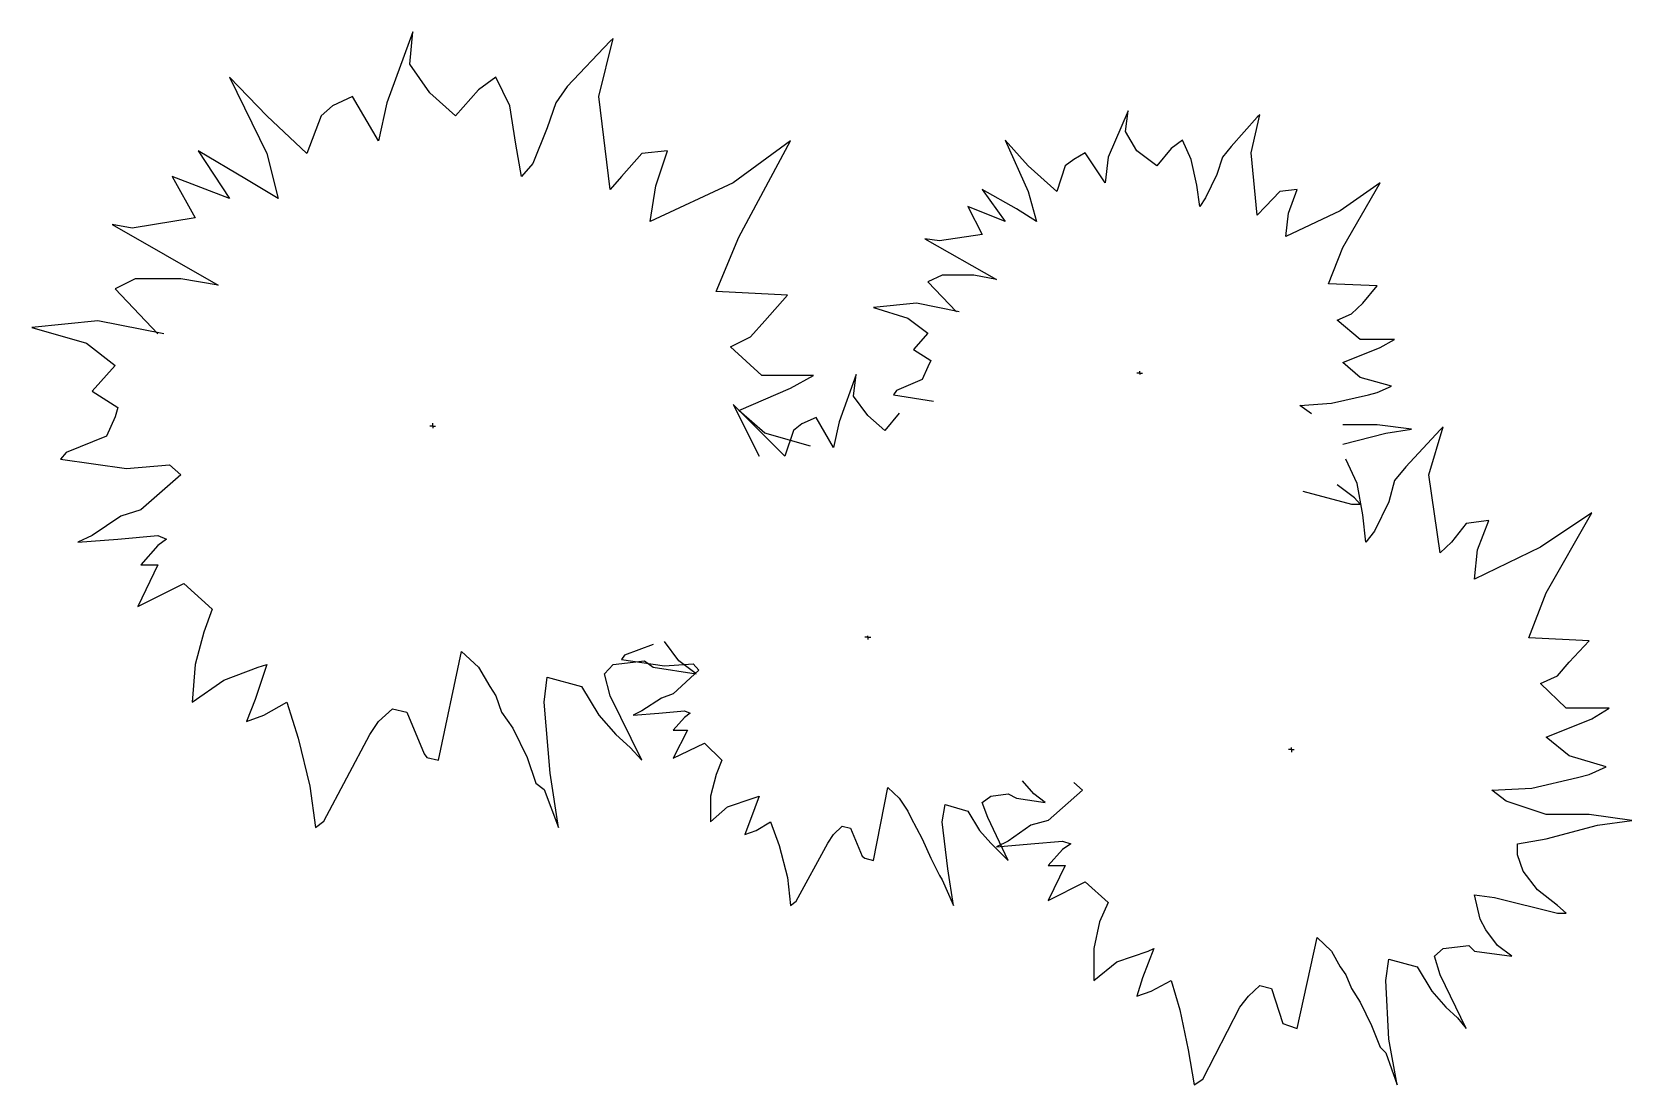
# Model space of a CAD drawing. Extents: x 318100 to 319847, y 63625 to 64775.
import ezdxf

# ---------------------------------------------------------------- set-up
doc = ezdxf.new("R2010")
doc.units = 0
doc.header["$MEASUREMENT"] = 0
doc.layers.get('0').update_dxf_attribs({"linetype": 'CONTINUOUS'})

msp = doc.modelspace()

# ---------------------------------------------------------------- linework, layer by layer
at = {"color": 7, "linetype": 'CONTINUOUS'}
for p, q in [((318516, 64775.4), (318487.8, 64698)), ((318512.8, 64740.2), (318516, 64775.4)), ((318731.6, 64765.2), (318684.7, 64716)), ((318719.1, 64705.1), (318734.7, 64768.4)), ((318734.7, 64768.4), (318731.6, 64765.2)), ((318534.7, 64709), (318512.8, 64740.2)), ((318316, 64726.2), (318356.6, 64642.6)), ((318356.6, 64684), (318316, 64726.2)), ((318606.6, 64726.2), (318587.8, 64712.1)), ((318622.2, 64694.9), (318606.6, 64726.2)), ((318450.3, 64705.1), (318428.5, 64694.9)), ((318478.5, 64656.6), (318450.3, 64705.1)), ((318562.8, 64684), (318534.7, 64709)), ((318587.8, 64712.1), (318562.8, 64684)), ((318684.7, 64716), (318672.2, 64698)), ((318731.6, 64603.5), (318719.1, 64705.1)), ((318428.5, 64694.9), (318416, 64684)), ((318487.8, 64698), (318478.5, 64656.6)), ((318628.5, 64652.7), (318622.2, 64694.9)), ((318672.2, 64698), (318662.8, 64670.7)), ((319297.2, 64689.4), (319275.3, 64638.7)), ((319294.1, 64666.8), (319297.2, 64689.4)), ((318400.3, 64642.6), (318356.6, 64684)), ((318416, 64684), (318400.3, 64642.6)), ((318662.8, 64670.7), (318647.2, 64631.6)), ((319437.8, 64682.4), (319409.7, 64650.4)), ((319431.6, 64643.4), (319441, 64684.8)), ((319441, 64684.8), (319437.8, 64682.4)), ((318634.7, 64617.6), (318628.5, 64652.7)), ((318928.5, 64656.6), (318866, 64610.5)), ((318872.2, 64551.2), (318928.5, 64656.6)), ((319162.8, 64657.4), (319187.8, 64601.2)), ((319187.8, 64629.3), (319162.8, 64657.4)), ((319306.6, 64645.7), (319294.1, 64666.8)), ((319356.6, 64657.4), (319344.1, 64648)), ((319366, 64636.3), (319356.6, 64657.4)), ((318281.6, 64645.7), (318316, 64593.4)), ((318334.7, 64614.4), (318281.6, 64645.7)), ((318356.6, 64642.6), (318369.1, 64593.4)), ((318766, 64642.6), (318744.1, 64617.6)), ((318794.1, 64645.7), (318766, 64642.6)), ((318781.6, 64607.4), (318794.1, 64645.7)), ((319237.8, 64636.3), (319228.5, 64629.3)), ((319250.3, 64643.4), (319237.8, 64636.3)), ((319272.2, 64610.5), (319250.3, 64643.4)), ((319275.3, 64638.7), (319272.2, 64610.5)), ((319328.5, 64629.3), (319306.6, 64645.7)), ((319344.1, 64648), (319328.5, 64629.3)), ((319372.2, 64608.2), (319366, 64636.3)), ((319400.3, 64638.7), (319394.1, 64619.9)), ((319409.7, 64650.4), (319400.3, 64638.7)), ((319437.8, 64575.4), (319431.6, 64643.4)), ((318253.5, 64617.6), (318278.5, 64572.3)), ((318316, 64593.4), (318253.5, 64617.6)), ((318647.2, 64631.6), (318634.7, 64617.6)), ((318744.1, 64617.6), (318731.6, 64603.5)), ((319219.1, 64601.2), (319187.8, 64629.3)), ((319228.5, 64629.3), (319219.1, 64601.2)), ((319394.1, 64619.9), (319381.6, 64594.1)), ((318369.1, 64593.4), (318334.7, 64614.4)), ((318866, 64610.5), (318775.3, 64568.4)), ((318775.3, 64568.4), (318781.6, 64607.4)), ((319137.8, 64603.5), (319162.8, 64568.4)), ((319175.3, 64582.4), (319137.8, 64603.5)), ((319187.8, 64601.2), (319197.2, 64568.4)), ((319375.3, 64584.8), (319372.2, 64608.2)), ((319462.8, 64601.2), (319447.2, 64584.8)), ((319481.6, 64603.5), (319462.8, 64601.2)), ((319472.2, 64577.7), (319481.6, 64603.5)), ((319572.2, 64610.5), (319528.5, 64580.1)), ((319531.6, 64540.2), (319572.2, 64610.5)), ((319122.2, 64584.8), (319137.8, 64554.3)), ((319162.8, 64568.4), (319122.2, 64584.8)), ((319197.2, 64568.4), (319175.3, 64582.4)), ((319381.6, 64594.1), (319375.3, 64584.8)), ((319447.2, 64584.8), (319437.8, 64575.4)), ((318187.8, 64565.2), (318303.5, 64498.8)), ((318209.7, 64561.3), (318187.8, 64565.2)), ((318278.5, 64572.3), (318209.7, 64561.3)), ((319528.5, 64580.1), (319469.1, 64551.9)), ((319469.1, 64551.9), (319472.2, 64577.7)), ((318847.2, 64491.8), (318872.2, 64551.2)), ((319075.3, 64549.6), (319153.5, 64505.1)), ((319091, 64547.3), (319075.3, 64549.6)), ((319137.8, 64554.3), (319091, 64547.3)), ((319516, 64500.4), (319531.6, 64540.2)), ((318212.8, 64505.9), (318191, 64494.9)), ((318191, 64494.9), (318237.8, 64445.7)), ((318262.8, 64505.9), (318212.8, 64505.9)), ((318303.5, 64498.8), (318262.8, 64505.9)), ((319094.1, 64509.8), (319078.5, 64502.7)), ((319078.5, 64502.7), (319109.7, 64469.9)), ((319128.5, 64509.8), (319094.1, 64509.8)), ((319153.5, 64505.1), (319128.5, 64509.8)), ((319569.1, 64498), (319516, 64500.4)), ((319553.5, 64479.3), (319569.1, 64498)), ((318925.3, 64487.9), (318847.2, 64491.8)), ((318900.3, 64459.8), (318925.3, 64487.9)), ((319066, 64479.3), (319019.1, 64474.6)), ((319112.8, 64469.9), (319066, 64479.3)), ((319541, 64467.6), (319553.5, 64479.3)), ((318172.2, 64459.8), (318100.3, 64452.7)), ((318244.1, 64445.7), (318172.2, 64459.8)), ((318884.7, 64442.6), (318900.3, 64459.8)), ((319019.1, 64474.6), (319056.6, 64462.9)), ((319056.6, 64462.9), (319078.5, 64446.5)), ((319525.3, 64460.5), (319541, 64467.6)), ((319550.3, 64439.4), (319525.3, 64460.5)), ((318100.3, 64452.7), (318159.7, 64435.5)), ((318862.8, 64431.6), (318884.7, 64442.6)), ((319078.5, 64446.5), (319062.8, 64428.5)), ((318159.7, 64435.5), (318191, 64411.3)), ((318897.2, 64400.4), (318862.8, 64431.6)), ((319062.8, 64428.5), (319081.6, 64416.8)), ((319531.6, 64414.4), (319572.2, 64430.9)), ((319587.8, 64439.4), (319550.3, 64439.4)), ((319572.2, 64430.9), (319587.8, 64439.4)), ((318191, 64411.3), (318166, 64383.2)), ((319078.5, 64409.8), (319072.2, 64395.7)), ((319081.6, 64416.8), (319078.5, 64409.8)), ((319550.3, 64398), (319531.6, 64414.4)), ((318953.5, 64400.4), (318897.2, 64400.4)), ((318928.5, 64386.3), (318953.5, 64400.4)), ((319000.3, 64401.2), (318981.6, 64349.6)), ((318997.2, 64377.7), (319000.3, 64401.2)), ((319072.2, 64395.7), (319044.1, 64384)), ((319309.7, 64402.7), (319306.6, 64402.7)), ((319309.7, 64402.7), (319309.7, 64405.1)), ((319309.7, 64402.7), (319312.8, 64402.7)), ((319309.7, 64402.7), (319309.7, 64401.2)), ((319584.7, 64388.7), (319550.3, 64398)), ((318166, 64383.2), (318194.1, 64365.2)), ((318872.2, 64362.1), (318928.5, 64386.3)), ((319012.8, 64356.6), (318997.2, 64377.7)), ((319044.1, 64384), (319041, 64379.3)), ((319041, 64379.3), (319084.7, 64372.3)), ((319519.1, 64369.9), (319559.7, 64379.3)), ((319559.7, 64379.3), (319569.1, 64381.6)), ((319569.1, 64381.6), (319584.7, 64388.7)), ((318191, 64355.1), (318181.6, 64334)), ((318194.1, 64365.2), (318191, 64355.1)), ((318866, 64368.4), (318894.1, 64312.1)), ((318894.1, 64340.2), (318866, 64368.4)), ((318900.3, 64337.1), (318872.2, 64362.1)), ((319031.6, 64340.2), (319012.8, 64356.6)), ((319047.2, 64359), (319031.6, 64340.2)), ((319484.7, 64367.6), (319519.1, 64369.9)), ((319497.2, 64358.2), (319484.7, 64367.6)), ((318537.8, 64344.9), (318534.7, 64344.9)), ((318537.8, 64344.9), (318537.8, 64348)), ((318537.8, 64344.9), (318541, 64344.9)), ((318537.8, 64344.9), (318537.8, 64342.6)), ((318922.2, 64312.1), (318894.1, 64340.2)), ((318931.6, 64340.2), (318922.2, 64312.1)), ((318941, 64347.3), (318931.6, 64340.2)), ((318956.6, 64354.3), (318941, 64347.3)), ((318975.3, 64321.5), (318956.6, 64354.3)), ((318981.6, 64349.6), (318975.3, 64321.5)), ((319569.1, 64346.5), (319531.6, 64346.5)), ((319606.6, 64341.8), (319569.1, 64346.5)), ((319578.5, 64337.1), (319606.6, 64341.8)), ((319637.8, 64341), (319600.3, 64300.4)), ((319625.3, 64291.8), (319641, 64344.1)), ((319641, 64344.1), (319637.8, 64341)), ((318181.6, 64334), (318137.8, 64316)), ((318950.3, 64323), (318900.3, 64337.1)), ((319531.6, 64325.4), (319578.5, 64337.1)), ((318137.8, 64316), (318131.6, 64309)), ((318131.6, 64309), (318203.5, 64298.8)), ((318203.5, 64298.8), (318250.3, 64302.7)), ((318250.3, 64302.7), (318262.8, 64291.8)), ((319547.2, 64282.4), (319534.7, 64309)), ((318262.8, 64291.8), (318219.1, 64253.5)), ((319587.8, 64285.5), (319581.6, 64262.1)), ((319600.3, 64300.4), (319587.8, 64285.5)), ((319637.8, 64206.6), (319625.3, 64291.8)), ((319487.8, 64273.8), (319541, 64259.8)), ((319544.1, 64266.8), (319525.3, 64280.9)), ((319553.5, 64248), (319547.2, 64282.4)), ((318219.1, 64253.5), (318197.2, 64246.5)), ((319541, 64259.8), (319550.3, 64259.8)), ((319550.3, 64259.8), (319544.1, 64266.8)), ((319581.6, 64262.1), (319566, 64230.1)), ((319803.5, 64250.4), (319747.2, 64212.9)), ((319753.5, 64162.9), (319803.5, 64250.4)), ((318197.2, 64246.5), (318166, 64225.4)), ((319556.6, 64218.4), (319553.5, 64248)), ((319666, 64238.7), (319650.3, 64218.4)), ((319691, 64241.8), (319666, 64238.7)), ((319678.5, 64209.8), (319691, 64241.8)), ((318166, 64225.4), (318150.3, 64218.4)), ((318150.3, 64218.4), (318194.1, 64221.5)), ((318194.1, 64221.5), (318237.8, 64225.4)), ((318237.8, 64225.4), (318247.2, 64221.5)), ((318247.2, 64221.5), (318237.8, 64214.4)), ((319566, 64230.1), (319556.6, 64218.4)), ((319650.3, 64218.4), (319637.8, 64206.6)), ((318237.8, 64214.4), (318219.1, 64193.4)), ((319747.2, 64212.9), (319675.3, 64177.7)), ((319675.3, 64177.7), (319678.5, 64209.8)), ((318237.8, 64193.4), (318216, 64148)), ((318219.1, 64193.4), (318237.8, 64193.4)), ((318216, 64148), (318266, 64173)), ((318266, 64173), (318297.2, 64144.9)), ((319734.7, 64113.7), (319753.5, 64162.9)), ((318297.2, 64144.9), (318287.8, 64119.9)), ((318287.8, 64119.9), (318278.5, 64084.8)), ((319012.8, 64114.4), (319009.7, 64114.4)), ((319012.8, 64114.4), (319012.8, 64116)), ((319012.8, 64114.4), (319016, 64114.4)), ((319012.8, 64114.4), (319012.8, 64112.1)), ((319800.3, 64110.5), (319734.7, 64113.7)), ((319778.5, 64087.1), (319800.3, 64110.5)), ((318544.1, 63980.1), (318569.1, 64098.8)), ((318569.1, 64098.8), (318587.8, 64081.6)), ((318747.2, 64094.9), (318744.1, 64090.2)), ((318778.5, 64106.6), (318747.2, 64094.9)), ((318806.6, 64088.7), (318791, 64109.8)), ((318278.5, 64084.8), (318275.3, 64043.4)), ((318309.7, 64067.6), (318347.2, 64081.6)), ((318356.6, 64084.8), (318344.1, 64046.5)), ((318347.2, 64081.6), (318356.6, 64084.8)), ((318587.8, 64081.6), (318600.3, 64060.5)), ((318725.3, 64074.6), (318734.7, 64084.8)), ((318734.7, 64084.8), (318769.1, 64088.7)), ((318744.1, 64090.2), (318791, 64083.2)), ((318769.1, 64088.7), (318778.5, 64081.6)), ((318778.5, 64081.6), (318825.3, 64074.6)), ((318791, 64083.2), (318822.2, 64085.5)), ((318828.5, 64078.5), (318800.3, 64052.7)), ((318825.3, 64074.6), (318806.6, 64088.7)), ((318822.2, 64085.5), (318828.5, 64078.5)), ((319766, 64072.3), (319778.5, 64087.1)), ((318275.3, 64043.4), (318309.7, 64067.6)), ((318600.3, 64060.5), (318606.6, 64050.4)), ((318659.7, 64043.4), (318662.8, 64070.7)), ((318662.8, 64070.7), (318700.3, 64060.5)), ((318700.3, 64060.5), (318719.1, 64029.3)), ((318731.6, 64050.4), (318725.3, 64074.6)), ((319747.2, 64063.7), (319766, 64072.3)), ((319775.3, 64037.1), (319747.2, 64063.7)), ((318344.1, 64046.5), (318334.7, 64022.3)), ((318353.5, 64029.3), (318378.5, 64043.4)), ((318378.5, 64043.4), (318391, 64004.3)), ((318606.6, 64050.4), (318612.8, 64032.4)), ((318666, 63966), (318659.7, 64043.4)), ((318766, 63980.1), (318731.6, 64050.4)), ((318787.8, 64048), (318766, 64034)), ((318800.3, 64052.7), (318787.8, 64048)), ((318334.7, 64022.3), (318353.5, 64029.3)), ((318478.5, 64022.3), (318494.1, 64036.3)), ((318494.1, 64036.3), (318509.7, 64032.4)), ((318509.7, 64032.4), (318528.5, 63987.1)), ((318612.8, 64032.4), (318625.3, 64015.2)), ((318719.1, 64029.3), (318737.8, 64008.2)), ((318766, 64034), (318756.6, 64029.3)), ((318756.6, 64029.3), (318784.7, 64031.6)), ((318784.7, 64031.6), (318812.8, 64034)), ((318812.8, 64026.9), (318800.3, 64012.9)), ((318812.8, 64034), (318819.1, 64031.6)), ((318819.1, 64031.6), (318812.8, 64026.9)), ((319753.5, 64005.1), (319803.5, 64025.4)), ((319822.2, 64037.1), (319775.3, 64037.1)), ((319803.5, 64025.4), (319822.2, 64037.1)), ((318419.1, 63913.7), (318469.1, 64008.2)), ((318469.1, 64008.2), (318478.5, 64022.3)), ((318625.3, 64015.2), (318641, 63983.2)), ((318737.8, 64008.2), (318753.5, 63994.1)), ((318816, 64012.9), (318800.3, 63982.4)), ((318800.3, 64012.9), (318816, 64012.9)), ((318391, 64004.3), (318403.5, 63951.9)), ((318753.5, 63994.1), (318766, 63980.1)), ((318800.3, 63982.4), (318834.7, 63998.8)), ((318834.7, 63998.8), (318853.5, 63980.1)), ((319475.3, 63991.8), (319472.2, 63991.8)), ((319475.3, 63991.8), (319475.3, 63994.1)), ((319475.3, 63991.8), (319478.5, 63991.8)), ((319475.3, 63991.8), (319475.3, 63988.7)), ((319778.5, 63984.8), (319753.5, 64005.1)), ((318528.5, 63987.1), (318531.6, 63983.2)), ((318531.6, 63983.2), (318544.1, 63980.1)), ((318641, 63983.2), (318650.3, 63955.1)), ((318853.5, 63980.1), (318847.2, 63964.4)), ((319819.1, 63973), (319778.5, 63984.8)), ((319800.3, 63964.4), (319819.1, 63973)), ((318650.3, 63955.1), (318659.7, 63948)), ((318675.3, 63906.6), (318666, 63966)), ((318847.2, 63964.4), (318841, 63941)), ((319194.1, 63943.4), (319181.6, 63957.4)), ((319237.8, 63955.9), (319247.2, 63947.3)), ((319737.8, 63949.6), (319787.8, 63961.3)), ((319787.8, 63961.3), (319800.3, 63964.4)), ((318403.5, 63951.9), (318409.7, 63906.6)), ((318659.7, 63948), (318675.3, 63906.6)), ((318841, 63941), (318841, 63912.9)), ((318859.7, 63929.3), (318887.8, 63938.7)), ((318894.1, 63941), (318884.7, 63915.2)), ((318887.8, 63938.7), (318894.1, 63941)), ((319019.1, 63870.7), (319034.7, 63950.4)), ((319034.7, 63950.4), (319047.2, 63938.7)), ((319047.2, 63938.7), (319056.6, 63924.6)), ((319137.8, 63934), (319147.2, 63941)), ((319147.2, 63941), (319166, 63943.4)), ((319166, 63943.4), (319175.3, 63938.7)), ((319175.3, 63938.7), (319206.6, 63934)), ((319206.6, 63934), (319194.1, 63943.4)), ((319247.2, 63947.3), (319209.7, 63914.4)), ((319694.1, 63947.3), (319737.8, 63949.6)), ((319709.7, 63935.5), (319694.1, 63947.3)), ((318841, 63912.9), (318859.7, 63929.3)), ((319056.6, 63924.6), (319059.7, 63917.6)), ((319094.1, 63912.9), (319097.2, 63931.6)), ((319097.2, 63931.6), (319122.2, 63924.6)), ((319122.2, 63924.6), (319134.7, 63903.5)), ((319144.1, 63917.6), (319137.8, 63934)), ((319753.5, 63920.7), (319709.7, 63935.5)), ((319800.3, 63920.7), (319753.5, 63920.7)), ((319847.2, 63914.4), (319800.3, 63920.7)), ((318409.7, 63906.6), (318419.1, 63913.7)), ((318884.7, 63915.2), (318878.5, 63898.8)), ((318878.5, 63898.8), (318891, 63903.5)), ((318891, 63903.5), (318906.6, 63912.9)), ((318906.6, 63912.9), (318916, 63887.1)), ((318975.3, 63898.8), (318984.7, 63908.2)), ((318984.7, 63908.2), (318994.1, 63905.9)), ((318994.1, 63905.9), (319006.6, 63875.4)), ((319059.7, 63917.6), (319066, 63905.9)), ((319066, 63905.9), (319072.2, 63894.1)), ((319100.3, 63861.3), (319094.1, 63912.9)), ((319134.7, 63903.5), (319147.2, 63889.4)), ((319166, 63870.7), (319144.1, 63917.6)), ((319191, 63909), (319166, 63891.8)), ((319209.7, 63914.4), (319191, 63909)), ((319753.5, 63894.1), (319809.7, 63909)), ((319809.7, 63909), (319847.2, 63914.4)), ((318916, 63887.1), (318925.3, 63851.9)), ((318934.7, 63826.2), (318969.1, 63889.4)), ((318969.1, 63889.4), (318975.3, 63898.8)), ((319072.2, 63894.1), (319081.6, 63873)), ((319147.2, 63889.4), (319156.6, 63880.1)), ((319166, 63891.8), (319153.5, 63885.5)), ((319153.5, 63885.5), (319191, 63888.7)), ((319191, 63888.7), (319225.3, 63891.8)), ((319225.3, 63891.8), (319234.7, 63888.7)), ((319234.7, 63888.7), (319225.3, 63882.4)), ((319722.2, 63888.7), (319753.5, 63894.1)), ((319722.2, 63876.9), (319722.2, 63888.7)), ((319006.6, 63875.4), (319009.7, 63873)), ((319009.7, 63873), (319019.1, 63870.7)), ((319081.6, 63873), (319091, 63854.3)), ((319156.6, 63880.1), (319166, 63870.7)), ((319225.3, 63882.4), (319209.7, 63865.2)), ((319728.5, 63859), (319722.2, 63876.9)), ((318925.3, 63851.9), (318928.5, 63821.5)), ((319091, 63854.3), (319094.1, 63849.6)), ((319094.1, 63849.6), (319106.6, 63821.5)), ((319106.6, 63821.5), (319100.3, 63861.3)), ((319228.5, 63865.2), (319209.7, 63826.9)), ((319209.7, 63865.2), (319228.5, 63865.2)), ((319744.1, 63838.7), (319728.5, 63859)), ((319209.7, 63826.9), (319250.3, 63847.3)), ((319250.3, 63847.3), (319275.3, 63824.6)), ((319675.3, 63833.2), (319697.2, 63830.1)), ((319681.6, 63806.6), (319675.3, 63833.2)), ((319766, 63821.5), (319744.1, 63838.7)), ((318928.5, 63821.5), (318934.7, 63826.2)), ((319275.3, 63824.6), (319266, 63803.5)), ((319697.2, 63830.1), (319766, 63812.9)), ((319775.3, 63812.9), (319766, 63821.5)), ((319266, 63803.5), (319259.7, 63774.6)), ((319687.8, 63794.9), (319681.6, 63806.6)), ((319766, 63812.9), (319775.3, 63812.9)), ((319481.6, 63687.1), (319503.5, 63786.3)), ((319503.5, 63786.3), (319519.1, 63771.5)), ((319700.3, 63777.7), (319687.8, 63794.9)), ((319259.7, 63774.6), (319259.7, 63739.4)), ((319284.7, 63759.8), (319319.1, 63771.5)), ((319325.3, 63774.6), (319312.8, 63742.6)), ((319319.1, 63771.5), (319325.3, 63774.6)), ((319519.1, 63771.5), (319528.5, 63754.3)), ((319578.5, 63739.4), (319581.6, 63762.9)), ((319581.6, 63762.9), (319612.8, 63754.3)), ((319631.6, 63766), (319641, 63774.6)), ((319637.8, 63745.7), (319631.6, 63766)), ((319641, 63774.6), (319669.1, 63777.7)), ((319669.1, 63777.7), (319675.3, 63771.5)), ((319675.3, 63771.5), (319716, 63766)), ((319716, 63766), (319700.3, 63777.7)), ((319259.7, 63739.4), (319284.7, 63759.8)), ((319528.5, 63754.3), (319534.7, 63745.7)), ((319534.7, 63745.7), (319541, 63730.9)), ((319612.8, 63754.3), (319628.5, 63727.7)), ((319666, 63687.1), (319637.8, 63745.7)), ((319312.8, 63742.6), (319306.6, 63722.3)), ((319306.6, 63722.3), (319322.2, 63727.7)), ((319322.2, 63727.7), (319344.1, 63739.4)), ((319344.1, 63739.4), (319353.5, 63707.4)), ((319428.5, 63722.3), (319441, 63734)), ((319441, 63734), (319453.5, 63730.9)), ((319453.5, 63730.9), (319466, 63692.6)), ((319541, 63730.9), (319550.3, 63716)), ((319581.6, 63675.4), (319578.5, 63739.4)), ((319628.5, 63727.7), (319644.1, 63710.5)), ((319378.5, 63631.6), (319419.1, 63710.5)), ((319419.1, 63710.5), (319428.5, 63722.3)), ((319550.3, 63716), (319562.8, 63690.2)), ((319644.1, 63710.5), (319656.6, 63698.8)), ((319353.5, 63707.4), (319362.8, 63663.7)), ((319466, 63692.6), (319472.2, 63690.2)), ((319656.6, 63698.8), (319666, 63687.1)), ((319472.2, 63690.2), (319481.6, 63687.1)), ((319562.8, 63690.2), (319572.2, 63666.8)), ((319591, 63625.4), (319581.6, 63675.4)), ((319362.8, 63663.7), (319369.1, 63625.4)), ((319572.2, 63666.8), (319578.5, 63660.5)), ((319578.5, 63660.5), (319591, 63625.4)), ((319369.1, 63625.4), (319378.5, 63631.6))]:
    msp.add_line(p, q, dxfattribs=at)

doc.saveas('drawing.dxf')
